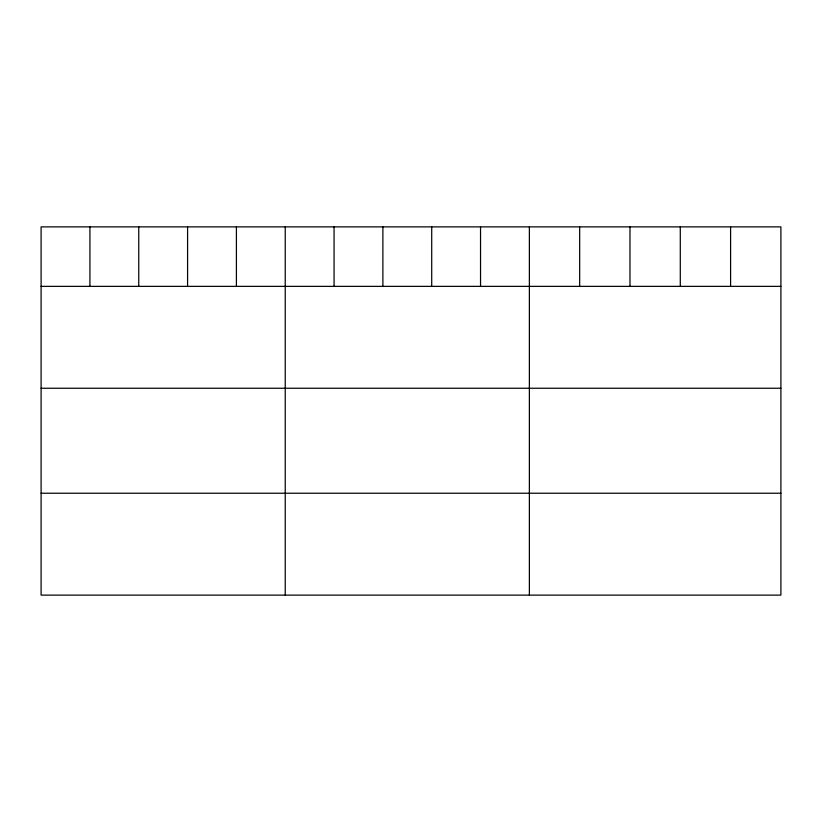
<?xml version="1.0" encoding="UTF-8"?>
<svg xmlns="http://www.w3.org/2000/svg" width="822" height="822" viewBox="0 0 822 822"><rect width="100%" height="100%" fill="white"/><g stroke="black" fill="none" stroke-linecap="round" stroke-linejoin="round"><path stroke-width="1.23" d="M780.9 286.364L780.9 595.118L41.1 595.118L41.1 226.882L780.9 226.882L780.9 286.364L41.1 286.364M41.1 388.251L780.9 388.251M41.1 493.231L780.9 493.231M730.594 226.882L730.594 286.364M680.287 226.882L680.287 286.364M629.981 226.882L629.981 286.364M579.674 226.882L579.674 286.364M529.368 226.882L529.368 595.118M480.541 226.882L480.541 286.364M431.714 226.882L431.714 286.364M382.888 226.882L382.888 286.364M334.061 226.882L334.061 286.364M285.234 226.882L285.234 595.118M236.407 226.882L236.407 286.364M187.58 226.882L187.58 286.364M138.754 226.882L138.754 286.364M89.927 226.882L89.927 286.364"/></g></svg>
